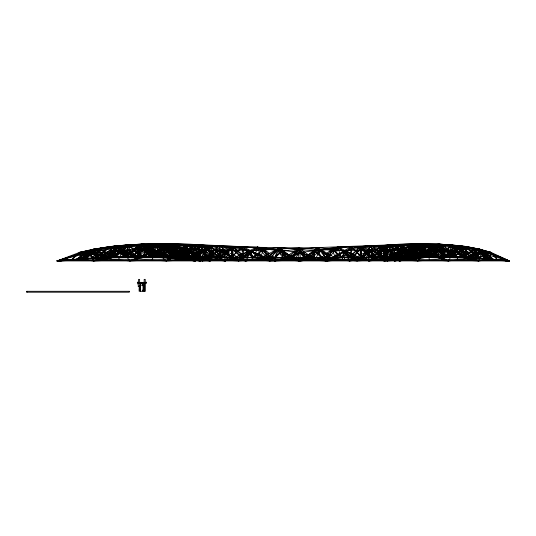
<?xml version="1.0" encoding="UTF-8"?>
<svg xmlns="http://www.w3.org/2000/svg" width="536" height="536" viewBox="0 0 536 536"><rect width="100%" height="100%" fill="white"/><g stroke="black" fill="none" stroke-linecap="round" stroke-linejoin="round"><path stroke-width="0.8" d="M140.023 286.05L139.561 286.432L139.93 285.956M372.487 259.759L372.58 250.774C392.774 240.456 416.01 245.186 437.731 244.47C462.447 245.073 486.936 249.91 509.193 260.925L57.171 260.925L94.001 249.039L110.63 246.466L123.997 245.441L138.891 245.274L154.71 245.944L186.401 250.185L210.179 260.918L202.039 250.145L185.309 245.488L165.349 243.793L141.404 244.048L116.681 245.756L88.266 250.64L57.171 260.925L104.172 259.35L118.309 259.833L129.792 260.925L170.2 259.082L202.42 260.925L235.485 259.096L275.042 260.925L293.755 260.014L306.418 260.014L326.578 260.925L358.772 259.096L387.454 260.925L414.321 259.082L448.324 260.925L457.978 259.833L469.864 259.35L509.193 260.925L479.452 249.039L465.998 246.466L455.339 245.441L443.359 245.274L430.495 245.944L404.023 250.185L384.017 260.918L389.176 250.145L402.817 245.488L419.219 243.793L439.507 244.048L460.216 245.756L483.512 250.64L493.85 259.746L509.193 260.925L490.842 252.289L479.452 249.039L455.339 245.441L433.979 246.071L413.068 250.292L394.262 260.918C414 258.901 433.664 255.766 453.597 256.811L478.286 257.836L509.193 260.925L475.854 248.563L465.998 246.466L451.446 245.16L435.748 244.878L419.896 245.629L389.176 250.145L368.828 260.918L365.86 259.638L361.693 258.767L351.864 258.801L326.9 260.925L304.997 258.915L292.026 258.915L269.976 260.925L242.52 258.801L231.807 258.767L222.112 257.568L198.146 256.61L149.919 256.382L107.361 257.327L57.171 260.925L79.851 252.289L94.001 249.039L123.997 245.441L150.817 246.071L176.853 250.292L200.457 260.918C152.867 255.491 104.808 255.672 57.178 260.925L98.215 248.563L110.63 246.466L128.466 245.16L147.501 244.878L166.441 245.629L202.039 250.145L225.328 260.918L227.565 259.638L231.807 258.767L246.011 260.918L259.987 258.855L272.429 258.888L298.854 260.925L323.972 258.888L335.697 258.855L349.358 260.918L375.18 258.734L383.146 258.721L395.816 256.905L432.137 256.382L467.727 257.327L509.193 260.925L482.011 250.225L475.854 248.563L457.322 245.475L438.89 244.242L420.66 244.389L402.817 245.488L369.083 250.272L349.358 260.918L344.313 250.58L317.238 247.612L298.807 247.954L176.599 246.004L147.48 246.218L118.061 247.411L88.467 251.21L57.171 260.925L77.465 260.087L86.316 260.087L93.478 260.925L136.955 259.136L166.106 260.925L203.184 259.089L238.728 260.925L266.318 258.928L283.919 259.089L300.81 260.925L315.108 259.089L331.409 258.928L357.016 260.925L386.402 259.089L417.892 260.925L442.321 259.136L478.762 260.925L484.812 260.087L492.242 260.087L509.193 260.925L483.171 251.21L460.364 246.145L439.507 244.048L420.66 244.389L403.575 248.027L384.017 260.918C404.023 259.471 423.788 255.578 443.949 256.59C465.784 256.463 487.485 258.928 509.193 260.925L481.516 253.126L458.394 247.411L437.731 244.47L419.219 243.793L317.238 247.612L282.057 250.895L242.661 246.667L195.01 244.51L184.31 256.456L180.331 256.597L125.806 256.918L98.49 257.85L88.467 251.21L88.266 250.64L116.681 245.756L142.884 244.242L164.492 244.389L185.315 245.488L223.72 250.272L246.011 260.918L250.721 250.58L279.537 247.612L314.766 250.895L351.361 246.667L408.888 246.004L433.604 246.218L458.394 247.411L483.171 251.21L493.669 259.826L509.193 260.925L490.232 259.022L479.452 249.039L466.729 257.18L455.339 245.441L444.217 256.798L424.311 257.588L399.132 260.918L419.896 245.629L420.66 244.389L419.219 243.793L399.26 244.476L379.917 245.81L344.313 250.58L326.9 260.925L314.766 250.895L298.854 260.925L286.566 257.876L180.331 256.597L169.336 244.141C142.221 243.585 114.932 245.448 88.266 250.64L75.757 259.746L57.171 260.925C102.081 248.537 148.345 241.16 195.017 244.51L198.153 256.61L208.497 256.704L195.01 244.51L210.829 245.81L250.721 250.58L269.976 260.925L282.057 250.895L298.854 260.925L304.997 258.915L310.31 257.876L329.124 257.441L428.86 256.61L474.943 257.85L483.512 250.64L457.322 245.475L443.359 245.274L433.979 246.071L416.043 250.332L399.132 260.918L415.085 258.767L422.85 248.322L430.495 245.944L439.507 244.048L453.282 256.724L460.364 246.145L460.216 245.756L438.89 244.242L419.896 245.629L404.023 250.185L394.262 260.918L420.036 257.555L448.163 256.684L457.322 245.475L482.011 250.225L492.725 259.679L509.193 260.925C475.311 256.945 441.202 255.806 407.105 256.516L399.26 244.476L384.962 248.074L368.828 260.918L369.083 250.272C394.617 237.522 424.907 248.496 448.324 260.925L454.387 251.237L460.364 246.145L474.943 257.85L483.512 250.64L488.979 259.123L493.669 259.826L466.997 257.535L458.394 247.411L443.198 256.925L433.604 246.218L415.326 244.141L408.888 246.004L385.558 257.816C346.028 257.427 306.485 257.729 266.928 257.441L257.434 247.089C226.688 246.48 196.122 244.597 165.349 243.793L149.578 256.416L133.705 256.536L142.884 244.242L166.441 245.629L186.401 250.185L200.457 260.918C166.08 256.108 131.307 255.906 96.708 257.796L95.415 257.836L79.851 252.289L71.268 259.967L57.164 260.925L107.897 257.535L118.061 247.411L136.211 256.925L147.48 246.218L169.336 244.141L195.017 244.51L192.223 256.798C161.591 258.58 130.684 257.086 99.937 258.198L90.296 253.126L88.273 250.64L81.566 259.123L75.844 259.826L88.467 251.21L116.037 246.145L141.404 244.048L164.492 244.389L185.63 248.027L185.315 245.488L188.598 244.476L205.831 248.074L225.328 260.918L223.72 250.272L210.822 245.81L202.039 250.145L191.071 257.488L171.714 256.51L149.919 256.382L141.404 244.048L124.801 256.724L116.037 246.145L98.49 257.85L88.266 250.64L82.289 259.029L77.291 259.679L90.363 250.225L98.215 248.563L120.727 245.475L142.877 244.242L171.842 248.181L176.853 250.292L195.298 260.918L174.756 258.767L164.8 248.322C140.512 241.046 114.758 246.379 90.356 250.225L82.283 259.029L75.757 259.746L81.566 259.123L88.467 251.21L107.897 257.535L116.681 245.756L133.705 256.536L141.404 244.048L142.877 244.242L157.946 256.563L178.334 256.891L185.63 248.027L171.989 256.905L164.492 244.389L157.075 256.369L149.578 256.416L141.404 244.048L124.808 256.724L116.681 245.756L107.361 257.327L88.266 250.64L99.334 257.716L133.705 256.536L124.801 256.724M407.849 259.638L410.335 258.747L413.068 250.292L420.036 257.555L430.495 245.944L439.219 256.724L451.446 245.16L475.854 248.563L485.797 258.794L509.187 260.918L497.408 259.96L490.842 252.289L478.286 257.836L465.998 246.466L443.359 245.274L422.85 248.322L399.132 260.918L407.849 259.638L413.068 250.292L430.495 245.944L451.446 245.16L461.322 257.012L509.187 260.918L497.79 259.967L490.842 252.289L465.998 246.466L454.863 256.838L444.217 256.798L433.979 246.071L433.564 257.059L432.398 257.046L422.85 248.322L416.043 250.332L410.663 259.645M455.339 245.441L454.863 256.838L443.359 245.274L432.398 257.046L430.495 245.944L422.12 257.575L420.036 257.555L416.405 248.181L394.262 260.918L406.744 258.734L410.335 258.747L416.405 248.181L435.748 244.878L457.322 245.475L471.305 257.515L482.011 250.225L488.544 259.029L509.187 260.918M77.291 259.679L85.874 258.794L90.356 250.225L109.699 257.22L120.727 245.475L126.804 256.684L142.884 244.242L152.264 256.61L174.93 257.521L200.457 260.918L166.441 245.629L157.939 256.563L126.804 256.684L116.681 245.756L99.334 257.716L57.178 260.918L80.628 259.022L94.001 249.039L109.793 257.18L110.63 246.466L138.891 245.274L150.817 246.071L173.617 250.332L195.298 260.918L174.756 258.767L173.617 250.332C156.331 246.439 138.462 244.383 120.727 245.475L103.622 257.515L57.178 260.918L96.708 257.796L110.63 246.466L126.007 256.811L143.574 256.724L154.71 245.944L176.853 250.292L183.493 259.638L195.298 260.918L164.8 248.322L151.293 257.059L138.891 245.274L124.546 256.838L110.63 246.466L79.851 252.289L71.717 259.96L57.164 260.925L82.289 259.029M314.062 259.719L314.766 250.895L317.238 247.612L335.08 257.796C347.596 247.9 364.239 244.523 379.917 245.81C386.918 248.322 392.915 252.57 398.442 257.488L414.234 256.51L420.66 244.389L433.028 256.416L439.507 244.048L446.16 256.536L453.282 256.724L460.216 245.756L474.507 257.716L483.512 250.64L488.544 259.029L493.85 259.746L488.979 259.123L483.171 251.21L466.997 257.535L460.364 246.145L445.845 256.597L437.731 244.47L433.604 246.218L414.321 259.082C398.871 249.227 379.173 240.945 361.056 248.436L351.361 246.667L344.313 250.58L335.697 258.855L326.9 260.925L314.766 250.895L304.997 258.915L298.539 249.327L298.807 247.954C359.576 253.85 420.733 247.759 481.516 253.126L492.242 260.087L488.082 259.35L481.516 253.126L464.256 258.198L448.612 257.548L438.113 257.87L423.078 257.367L385.558 257.816L372.58 250.774L360.741 246.62L338.109 247.089L299.785 252.697L275.042 260.925L261.293 257.796L218.869 257.427L203.935 257.816L189.764 257.36L176.599 246.004L169.336 244.141L153.283 256.61L142.951 244.47L141.404 244.048L133.491 256.597L125.806 256.918L116.037 246.145L133.498 256.597L142.951 244.47L147.48 246.218L170.2 259.082L187.493 250.701L205.06 246.212L219.66 245.394L232.168 248.436L242.661 246.667L250.721 250.58L259.987 258.855L269.976 260.925L263.692 249.026L257.434 247.089L233.649 257.856L219.264 250.774L205.054 246.212L195.01 244.51L198.146 256.61L210.829 245.81L222.112 257.568L232.168 248.436L246.011 260.918C228.383 259.049 210.635 259.384 193.087 256.905L205.831 248.074L217.14 258.734L225.328 260.918C207.532 259.417 189.751 258.667 171.989 256.905L166.441 245.629L164.492 244.389L157.946 256.563L149.578 256.416L142.877 244.242L137.082 256.59L132.238 256.684L120.727 245.475L116.071 257.012L103.622 257.515L90.356 250.225L99.334 257.716M109.793 257.18L123.997 245.441L137.913 256.798L138.891 245.274L152.593 257.046L167.741 257.555L176.853 250.292L179.888 258.747L183.493 259.638M490.232 259.022L490.842 252.289L475.854 248.563L461.322 257.012L457.322 245.475L443.949 256.59L435.748 244.878L424.144 256.965L416.405 248.181L406.744 258.734L402.817 245.488L399.26 244.476L388.131 256.938L370.142 257.568L349.358 260.918L361.056 248.436L369.083 250.272L377.873 257.535L384.962 248.074L395.816 256.905L402.817 245.488L414.234 256.51L419.219 243.793L432.137 256.382L439.507 244.048L445.845 256.597L452.062 256.918L460.364 246.145L467.727 257.327L483.512 250.64M479.452 249.039L478.286 257.836L477.181 257.796L465.998 246.466L453.597 256.811L443.359 245.274L433.564 257.059L422.85 248.322L413.906 258.761L399.132 260.918M116.037 246.145L122.63 251.237L129.792 260.925L155.159 250.761L176.599 246.004L187.493 250.701L202.42 260.925L203.941 257.816L219.264 250.774L232.302 246.62L249.789 250.727L275.042 260.925L276.703 249.488L279.537 247.612L292.214 257.548L298.539 249.327L310.31 257.876L317.238 247.612L329.124 257.441L338.109 247.089L359.864 257.856L372.58 250.774L386.402 259.089L387.454 260.925L399.662 250.701L417.892 260.925L427.004 250.761L442.321 259.136L448.324 260.925M186.113 259.752L187.493 250.701L249.789 250.727L298.807 247.954L312.314 257.568L321.071 249.488L331.409 258.928L335.08 257.796L338.109 247.089L350.075 257.146L360.741 246.62L372.594 257.427L384.493 246.212L397.638 257.36L408.888 246.004L423.078 257.367L433.604 246.218L454.387 251.237L478.762 260.925L481.516 253.126L483.171 251.21L488.082 259.35L509.193 260.925M137.913 256.798L150.817 246.071L163.044 257.588L164.8 248.322L176.043 258.761L176.853 250.292L165.457 257.575L154.71 245.944L128.466 245.16L98.215 248.563L79.851 252.289L80.628 259.022M344.286 259.739L346.068 250.727L358.772 259.096L372.58 250.774L387.454 260.925M195.01 244.51L206.574 256.731L219.66 245.394L231.452 257.139L242.661 246.667L252.222 257.736L263.692 249.026L266.928 257.441L279.537 247.612L282.057 250.895L275.236 257.843L263.692 249.026L259.987 258.855L252.222 257.736L208.491 256.704L210.829 245.81L220.752 257.052L222.112 257.568L223.72 250.272L232.168 248.436L241.991 257.675L242.52 258.801L246.011 260.918M342.243 259.679L344.313 250.58L352.092 257.675L411.273 256.389L419.219 243.793L426.462 256.369L432.137 256.382L437.731 244.47L439.507 244.048L426.462 256.369L420.66 244.389L409.122 256.891L403.575 248.027L393.659 258.714L384.017 260.918L385.089 259.618L389.176 250.145L393.659 258.714C406.791 258.359 419.815 255.893 433.028 256.416L438.89 244.242L452.103 256.684L460.216 245.756L467.727 257.327M394.262 260.918L399.266 259.625L404.023 250.185L409.236 257.501L419.896 245.629L426.475 256.563L438.89 244.242L443.949 256.59L448.163 256.684L451.446 245.16L464.169 257.113L475.854 248.563L488.517 258.962L490.842 252.289L477.181 257.796L475.854 248.563L471.305 257.515M152.197 259.766L155.159 250.761L187.493 250.701L203.941 257.816L205.06 246.212L218.996 256.938L218.869 257.427L205.054 246.212L189.764 257.36L187.493 250.701L166.106 260.925L155.159 250.761L122.63 251.237L90.296 253.126L77.465 260.087L82.497 259.35L90.296 253.126L110.939 258.198L122.63 251.237L147.48 246.218L164.485 256.764L176.599 246.004L195.017 244.51L180.331 256.597L176.599 246.004L159.849 257.367L147.48 246.218L129.612 257.548L118.061 247.411L99.937 258.198L88.467 251.21L82.49 259.35L57.171 260.925M365.86 259.638L369.083 250.272L375.18 258.734L377.873 257.535L379.917 245.81L390.818 256.61L399.26 244.476L411.273 256.389L415.326 244.141L428.86 256.61L437.731 244.47L452.062 256.918L458.394 247.411L473.529 258.198L481.516 253.126L484.812 260.087M208.491 256.704L219.66 245.394L220.752 257.052L232.168 248.436L231.807 258.767L223.72 250.272L217.134 258.734L213.576 257.535L210.822 245.81L201.657 256.938L188.598 244.476L184.304 256.456L169.336 244.141L159.212 256.389L153.283 256.61L147.48 246.218L142.013 257.87L129.792 260.925M238.728 260.925L219.264 250.774L203.178 259.089L202.42 260.925L219.264 250.774L238.728 260.925L249.789 250.727L266.318 258.928L276.703 249.488L299.785 252.697L326.578 260.925L331.409 258.928L346.068 250.727L357.016 260.925L372.58 250.774L372.594 257.427L360.741 246.62L348.326 257.501L338.109 247.089L332.139 249.026L321.218 257.843L314.766 250.895L310.31 257.876L304.917 257.548L298.539 249.327L286.566 257.876L279.537 247.612L271.136 257.488L261.293 257.796L249.789 250.727L235.485 259.096L233.649 257.856L232.302 246.62L218.996 256.938L219.66 245.394L231.532 256.972L232.302 246.62L246.413 257.501L257.434 247.089L276.703 249.488L291.792 258.057L306.458 258.057L312.314 257.568L317.238 247.612L325.493 257.488L329.124 257.441L332.139 249.026L342.732 257.736L352.092 257.675L361.056 248.436L371.039 257.052L379.917 245.81L388.131 256.938L395.816 256.905L399.26 244.476L402.63 256.456L405.819 256.597L415.326 244.141L424.09 256.389L428.86 256.61L433.604 246.218L448.612 257.548L458.394 247.411L464.256 258.198L478.762 260.925M326.9 260.925L332.139 249.026L340.608 257.347L342.732 257.736L351.361 246.667L361.452 257.139L371.817 245.394L383.2 256.731L393.283 244.51L405.819 256.597L408.888 246.004L419.259 256.764L423.078 257.367L427.004 250.761L438.113 257.87L442.321 259.136L454.387 251.237L469.864 259.35L481.516 253.126M452.103 256.684L457.322 245.475L466.153 257.22L474.507 257.716L482.011 250.225L485.797 258.794L492.725 259.679M118.309 259.833L122.63 251.237L142.013 257.87L155.159 250.761L173.208 257.796L176.599 246.004L192.223 256.798L205.06 246.212L206.574 256.731L208.497 256.704M198.153 256.61L188.598 244.476L174.421 256.389L169.336 244.141L164.478 256.764L159.849 257.367L155.159 250.761L136.955 259.136L122.63 251.237L104.172 259.35L90.296 253.126L82.49 259.35L88.467 251.21L90.296 253.126L93.478 260.925L110.939 258.198L118.061 247.411L125.806 256.918L142.951 244.47L149.919 256.382L165.349 243.793L174.428 256.389L193.087 256.905L185.309 245.488L178.334 256.891L164.492 244.389L171.721 256.51L179.748 256.516L185.315 245.488L197.623 257.494L205.831 248.074L213.576 257.535L223.72 250.272L227.565 259.638M399.266 259.625L404.023 250.185L413.397 257.521L419.896 245.629L431.52 256.61L438.89 244.242L446.16 256.536L460.216 245.756L466.153 257.22L482.011 250.225M225.328 260.918L208.531 258.721L202.039 250.145L197.389 258.714L191.071 257.488L185.63 248.027L185.309 245.488L171.714 256.51L165.349 243.793L157.075 256.369L141.404 244.048M86.316 260.087L90.296 253.126M185.309 245.488L191.077 257.488L197.623 257.494L202.039 250.145L207.057 259.618L210.179 260.918L179.888 258.747L171.842 248.181L157.798 256.999L147.501 244.878L132.238 256.684L128.466 245.16L112.761 257.113L98.215 248.563L82.651 258.962L79.851 252.289L96.708 257.796L98.215 248.563L116.071 257.012L128.466 245.16L143.574 256.724L147.501 244.878L161.751 256.965L171.842 248.181L183.68 258.734L186.401 250.185L185.63 248.027L179.406 257.501L174.93 257.521L166.441 245.629L152.264 256.61L147.501 244.878L137.082 256.59L120.727 245.475M197.623 257.494L202.039 250.145M109.699 257.22L116.681 245.756L107.361 257.327M93.478 260.925L122.63 251.237L129.612 257.548L136.211 256.925L142.951 244.47L159.212 256.389L165.349 243.793L179.748 256.516L188.598 244.476L193.087 256.905M179.748 256.516L188.605 244.476M293.755 260.014L299.785 252.697L298.807 247.954L285.038 257.568L276.703 249.488L261.293 257.796L257.434 247.089L244.141 257.146L232.302 246.62L218.869 257.427L219.264 250.774L219.68 259.759M424.311 257.588L422.85 248.322L422.12 257.575L413.068 250.292L413.906 258.761L415.085 258.767L416.043 250.332L424.311 257.588L433.979 246.071M357.016 260.925L359.864 257.856L360.741 246.62L361.298 256.972L371.817 245.394L381.679 256.704L383.2 256.731L384.493 246.212L395.555 256.798L397.638 257.36L399.662 250.701L417.892 260.925M349.358 260.918L351.864 258.801L361.056 248.436L370.142 257.568L371.039 257.052L371.817 245.394L372.359 256.938L384.493 246.212L385.558 257.816L386.402 259.089L399.662 250.701L400.921 259.752M483.171 251.21L473.529 258.198L464.256 258.198L454.387 251.237L438.113 257.87L433.604 246.218L419.259 256.764L415.326 244.141L402.63 256.456L393.283 244.51L381.679 256.704L379.917 245.81L370.142 257.568L369.083 250.272L361.693 258.767L361.056 248.436L361.452 257.139L351.361 246.667L340.608 257.347L338.109 247.089L325.493 257.488L321.071 249.488L306.458 258.057L299.785 252.697L283.919 259.089L275.042 260.925M163.044 257.588L173.617 250.332L180.465 259.645M207.057 259.618L208.531 258.721L205.831 248.074L201.65 256.938L193.087 256.905M326.578 260.925L346.068 250.727L348.326 257.501L350.075 257.146L351.361 246.667L351.864 258.801L344.313 250.58L342.732 257.736L335.697 258.855L332.139 249.026L323.972 258.888L321.218 257.843L317.238 247.612L304.917 257.548L298.807 247.954L291.792 258.057L283.919 259.089L276.703 249.488L271.136 257.488L257.434 247.089L254.486 257.347L252.222 257.736L250.721 250.58L241.991 257.675L242.661 246.667L254.486 257.347L263.692 249.026L272.429 258.888L275.236 257.843L279.537 247.612L285.038 257.568L291.792 258.057L299.785 252.697L315.108 259.089L326.578 260.925L321.071 249.488L315.108 259.089L306.458 258.057L298.807 247.954L292.214 257.548L286.566 257.876L282.057 250.895L282.827 259.719M166.106 260.925L187.493 250.701L203.184 259.089M466.729 257.18L465.998 246.466L464.169 257.113L453.597 256.811L451.446 245.16L441.744 256.764L439.219 256.724L435.748 244.878L427.715 256.999L424.144 256.965L419.896 245.629L414.864 256.905L409.122 256.891L402.817 245.488L398.442 257.488L393.659 258.714L368.828 260.918L375.18 258.734L384.962 248.074L392.419 257.494L398.442 257.488L403.575 248.027L414.864 256.905L420.66 244.389L426.475 256.563L431.52 256.61L435.748 244.878L448.163 256.684M368.828 260.918L383.146 258.721L385.089 259.618M384.017 260.918L399.548 258.721L403.575 248.027L409.236 257.501L413.397 257.521L416.405 248.181L427.715 256.999L430.495 245.944L441.744 256.764L443.359 245.274L444.217 256.798M143.052 285.782L143.34 285.407L143.079 285.829M82.651 258.962L85.874 258.794L98.215 248.563L103.622 257.515M71.268 259.967L71.717 259.96M141.001 282.378L142.482 282.378M137.377 282.519L141.022 282.626M146.408 282.519L142.677 282.626M140.037 282.693L137.377 282.693L137.377 282.211L138.549 282.11L138.549 279.377L139.615 279.377L139.615 282.11L140.747 282.492M143.655 282.693L146.408 282.693L146.408 282.211L145.236 282.11L145.236 279.377L144.171 279.377L144.171 282.11L143.038 282.492M143.655 282.887L146.408 283.095L143.655 283.075M140.037 283.095L137.377 282.887L140.037 282.887L138.094 282.908L138.094 285.185L143.032 285.185L143.032 291.296M143.668 283.631L140.037 283.631L140.037 282.492M143.668 283.859L145.31 283.859L145.31 291.296L139.159 291.296L139.159 284.904M138.127 286.593L139.474 286.593M139.159 289.929L140.673 289.929M142.851 289.929L144.626 289.929M142.757 290.613L143.715 290.613L143.715 287.504M497.408 259.96L497.79 259.967M195.298 260.918L165.457 257.575L164.8 248.322L152.593 257.046L151.293 257.059L150.817 246.071M200.457 260.918L192.391 259.625L191.178 258.721L185.63 248.027L210.179 260.918L191.178 258.721L186.401 250.185L174.93 257.521L171.842 248.181L167.741 257.555L154.71 245.944L140.713 256.764L128.466 245.16L126.007 256.811L112.761 257.113L110.63 246.466L95.415 257.836L94.001 249.039M210.179 260.918L197.382 258.714L185.63 248.027M282.057 250.895L292.026 258.915L298.539 249.327L298.854 260.925M306.418 260.014L299.785 252.697L300.81 260.925M192.391 259.625L186.401 250.185L179.406 257.501L166.441 245.629L161.751 256.965L157.798 256.999L154.71 245.944L152.593 257.046L140.713 256.764L138.891 245.274L126.007 256.811L124.546 256.838L123.997 245.441M457.978 259.833L454.387 251.237L448.612 257.548L443.198 256.925L437.731 244.47L424.09 256.389L419.219 243.793L407.105 256.516L402.817 245.488L392.419 257.494L389.176 250.145L383.146 258.721L384.962 248.074L388.131 256.938L390.818 256.61L393.283 244.51L395.555 256.798L408.888 246.004L411.735 257.796L427.004 250.761L429.497 259.766M252.449 259.739L249.789 250.727L246.413 257.501L244.141 257.146L242.661 246.667L231.452 257.139L232.168 248.436L242.52 258.801L250.721 250.58L253.106 259.679M144.626 283.859L144.626 291.296M144.325 287.276L144.325 287.651M144.325 290.05L144.325 290.425M143.869 288.663L143.869 289.038M143.655 282.492L143.668 289.929M142.677 282.961L140.981 282.941L142.576 283.095M142.576 283.631L142.576 285.185M140.372 283.631L140.372 291.296M140.023 284.589L140.07 290.613M139.541 287.886L139.541 288.261M139.541 289.44L139.541 289.815M139.36 285.936L139.36 286.485M26.954 291.296L26.954 292.207M143.715 286.177L144.318 286.244L143.722 286.144M139.487 285.728L139.487 286.7L140.05 286.7L140.05 285.728L139.487 285.728M143.735 285.728L143.735 286.7L144.298 286.7L144.298 285.728L143.735 285.728M129.31 291.296L26.8 291.296L26.8 292.207L129.31 292.207L129.31 291.296"/></g></svg>
